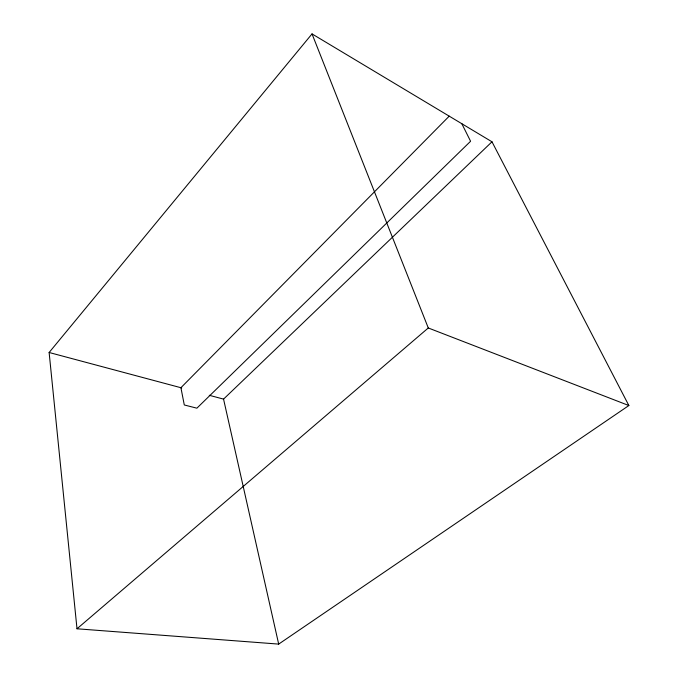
<?xml version="1.0" encoding="UTF-8"?>
<svg xmlns="http://www.w3.org/2000/svg" width="678" height="678" viewBox="0 0 678 678"><rect width="100%" height="100%" fill="white"/><g stroke="black" fill="none" stroke-linecap="round" stroke-linejoin="round"><path stroke-width="1.02" d="M49.13 352.492L312.024 33.9L491.982 141.795L628.87 405.537L278.683 644.1L77.004 628.786L49.13 352.492L181.729 387.935M449.217 116.15L180.916 387.714L184.289 404.969L196.883 408.181L470.591 141.261L461.811 123.701M209.273 395.291L223.554 399.113L491.982 141.795M77.004 628.786L428.284 327.974L628.87 405.537M312.024 33.9L428.284 327.974M223.554 399.113L278.683 644.1"/></g></svg>
